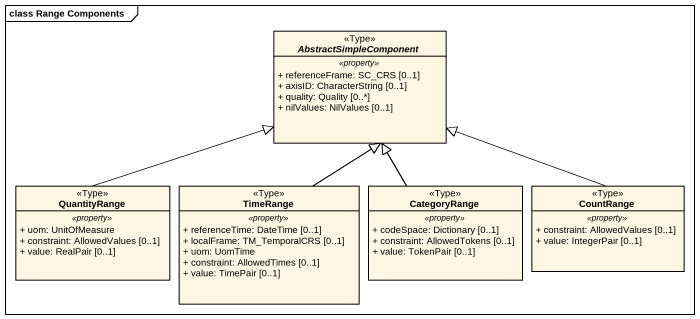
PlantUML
@startuml
mainframe class Range Components
hide circle
hide empty members
skinparam classAttributeIconSize 0
abstract class AbstractSimpleComponent <<Type>> {
  .. <<property>> ..
  + referenceFrame: SC_CRS [0..1]
  + axisID: CharacterString [0..1]
  + quality: Quality [0..*]
  + nilValues: NilValues [0..1]
}
class QuantityRange <<Type>> {
  .. <<property>> ..
  + uom: UnitOfMeasure
  + constraint: AllowedValues [0..1]
  + value: RealPair [0..1]
}
class TimeRange <<Type>> {
  .. <<property>> ..
  + referenceTime: DateTime [0..1]
  + localFrame: TM_TemporalCRS [0..1]
  + uom: UomTime
  + constraint: AllowedTimes [0..1]
  + value: TimePair [0..1]
}
class CategoryRange <<Type>> {
  .. <<property>> ..
  + codeSpace: Dictionary [0..1]
  + constraint: AllowedTokens [0..1]
  + value: TokenPair [0..1]
}
class CountRange <<Type>> {
  .. <<property>> ..
  + constraint: AllowedValues [0..1]
  + value: IntegerPair [0..1]
}
QuantityRange -right-|> AbstractSimpleComponent
TimeRange -up-|> AbstractSimpleComponent
CategoryRange -up-|> AbstractSimpleComponent
CountRange -left-|> AbstractSimpleComponent
@enduml
